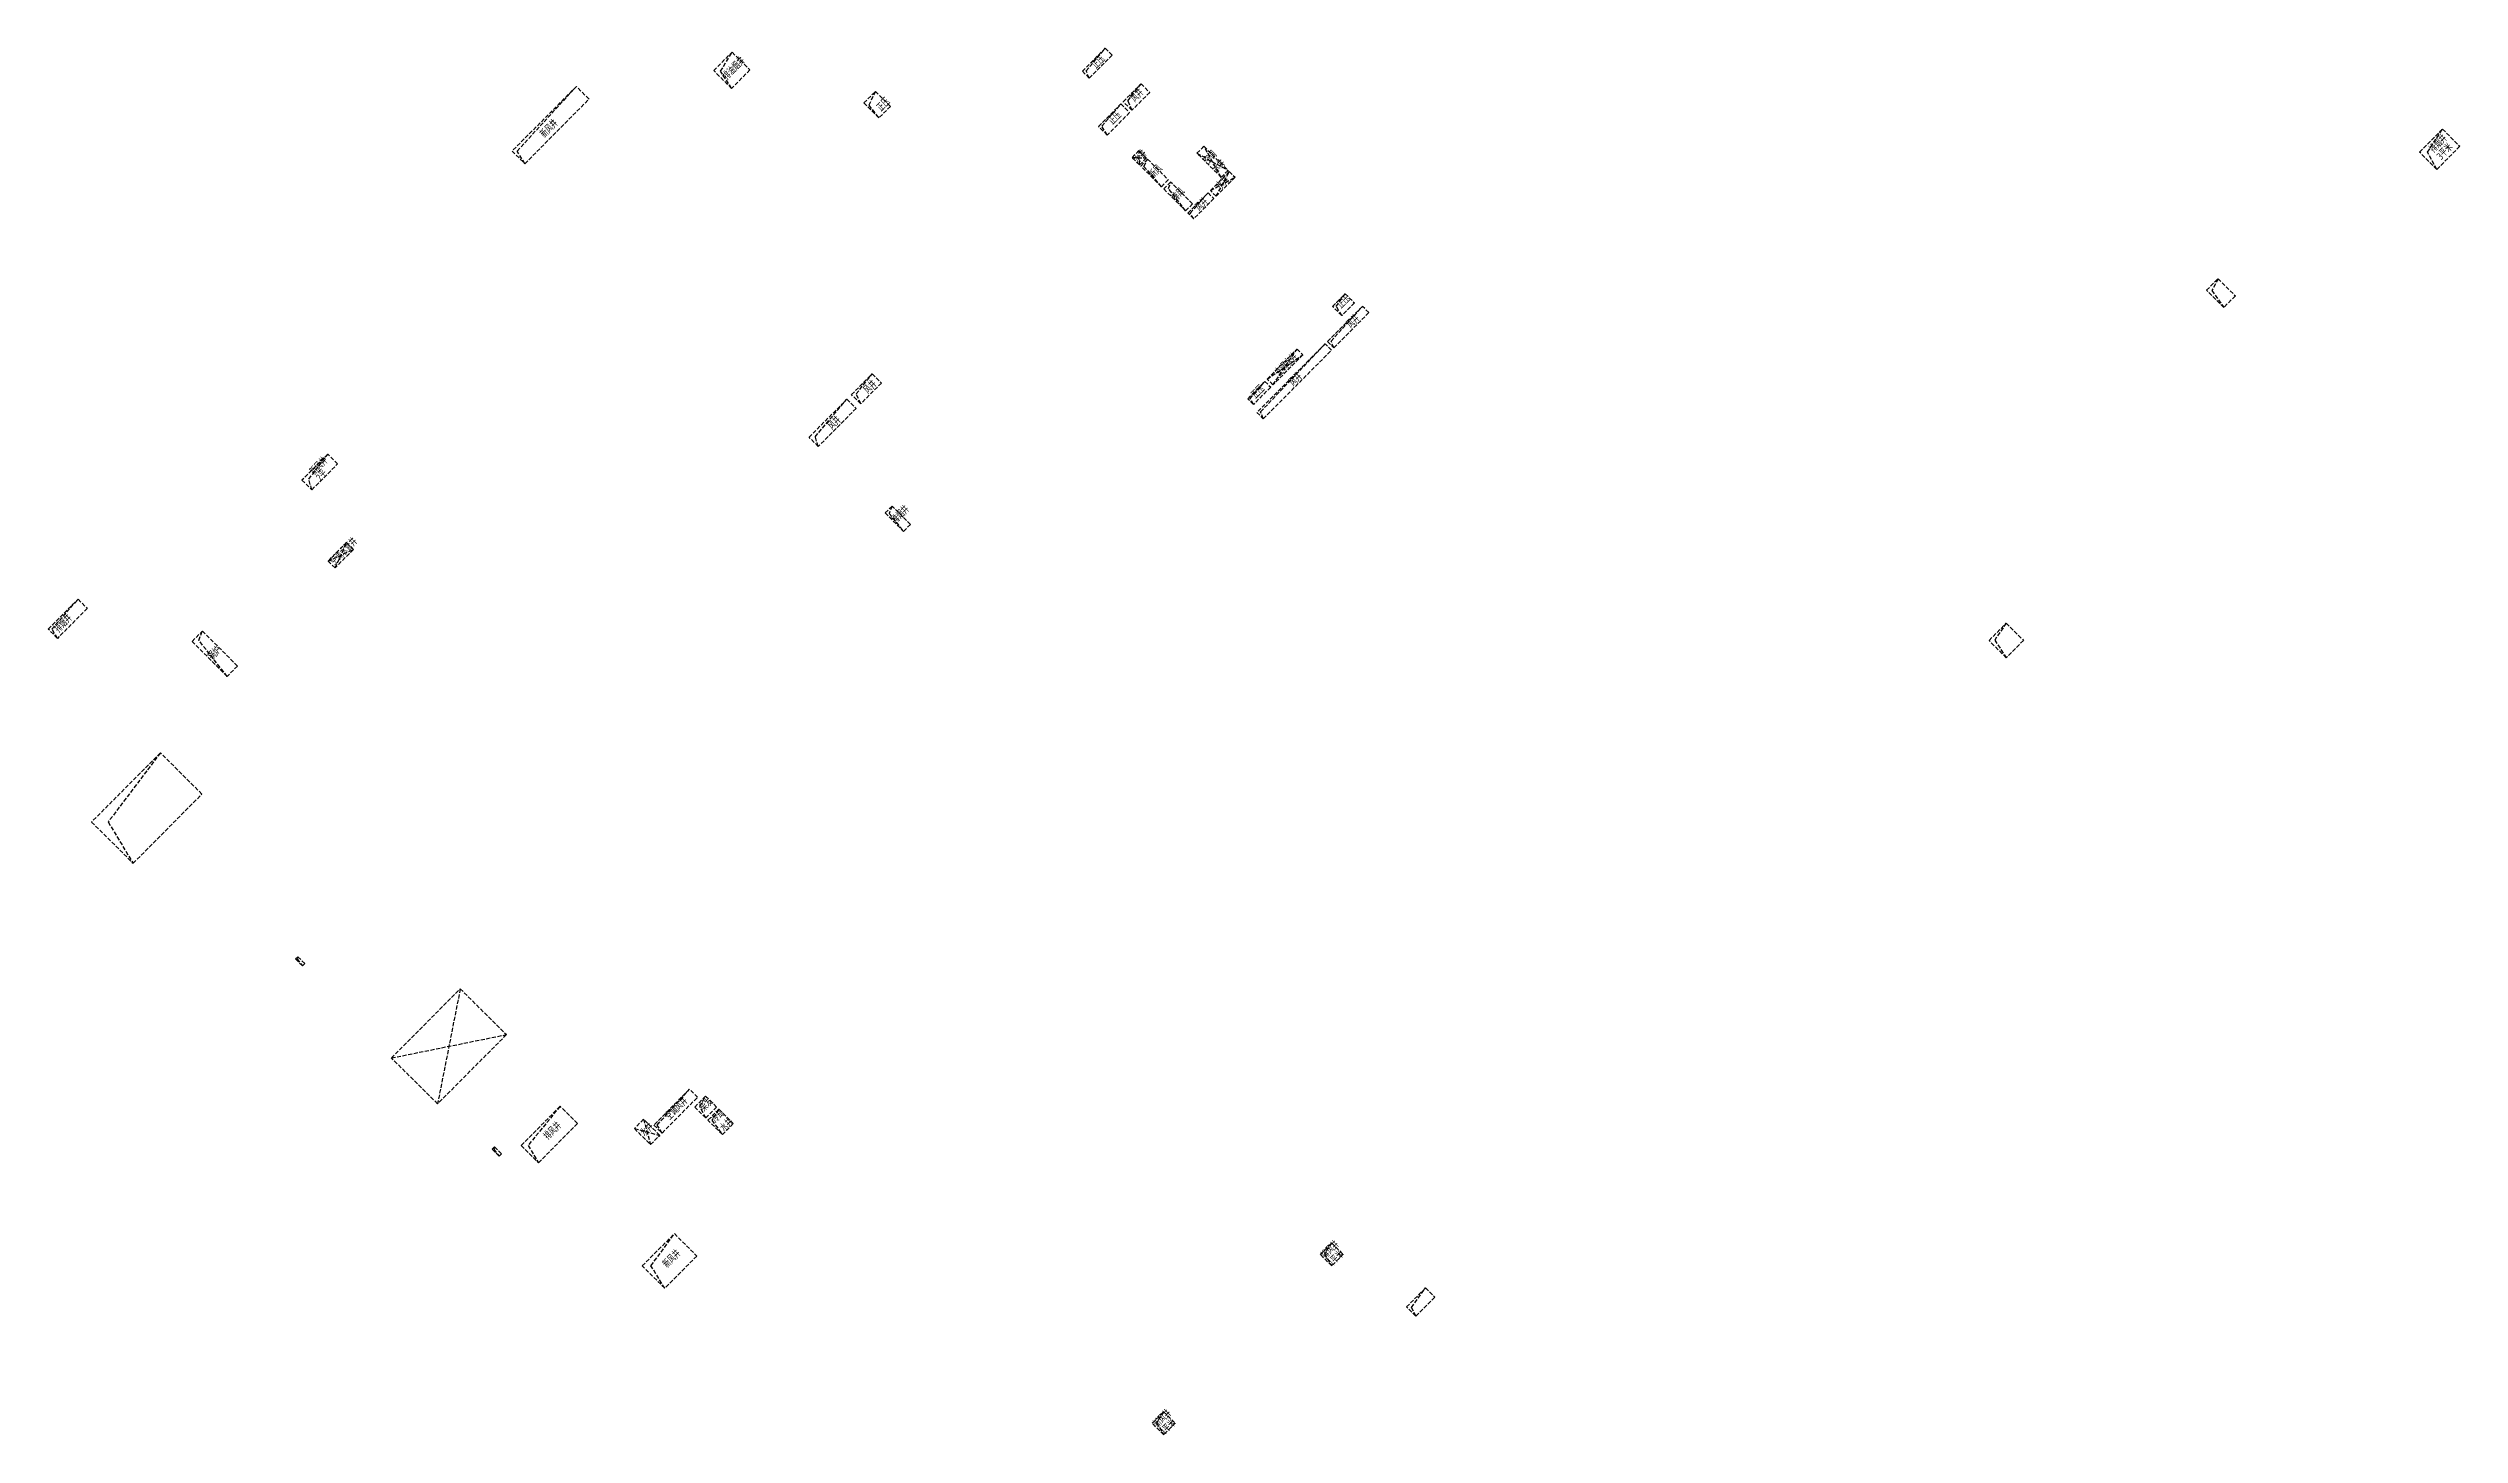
# Model space of a CAD drawing. Extents: x 517459441 to 518929524, y 3499213615 to 3499981328.
# Drawn here: x 518781254 to 518929524, y 3499815300 to 3499900533 of the extents above; entities that cross this region are included whole.
import ezdxf

# ---------------------------------------------------------------- set-up
doc = ezdxf.new("R2010")
doc.units = 0
doc.header["$LTSCALE"] = 1000
doc.header["$MEASUREMENT"] = 0
doc.linetypes.add('DASH', pattern=[0.35, 0.25, -0.1])
doc.linetypes.add('HIDDEN', pattern=[0.375, 0.25, -0.125])
doc.layers.add('AD-NOTE-HOLE', color=51, linetype='CONTINUOUS')
doc.layers.add('AE-ABOV', color=154, linetype='HIDDEN')
doc.styles.add('TH-STYLE3', font='tssdeng.shx', dxfattribs={"width": 0.7, "bigfont": 'tssdchn.shx'})

msp = doc.modelspace()

# ---------------------------------------------------------------- linework, layer by layer
at = {"layer": 'AE-ABOV', "linetype": 'DASH'}
for points in [[(518844835, 3499899115), (518846245, 3499900533), (518846670, 3499900110), (518845260, 3499898691)], [(518823300, 3499900293), (518824399, 3499899200), (518823271, 3499898065), (518822172, 3499899158)], [(518810555, 3499893434), (518814504, 3499897405), (518813724, 3499898181), (518809775, 3499894210)], [(518831405, 3499897168), (518832110, 3499897878), (518833032, 3499896961), (518832327, 3499896252)], [(518847350, 3499897248), (518848443, 3499898347), (518848975, 3499897818), (518847882, 3499896719)], [(518845834, 3499895723), (518847209, 3499897106), (518847741, 3499896577), (518846366, 3499895194)], [(518851884, 3499894078), (518852307, 3499894503), (518853796, 3499893023), (518853373, 3499892597)], [(518927050, 3499894143), (518928460, 3499895561), (518929524, 3499894503), (518928113, 3499893085)], [(518847890, 3499893820), (518848313, 3499894245), (518848774, 3499893787), (518848351, 3499893361)], [(518848422, 3499893291), (518848845, 3499893716), (518850121, 3499892447), (518849698, 3499892021)], [(518851187, 3499890541), (518851610, 3499890966), (518850263, 3499892306), (518849840, 3499891880)], [(518851329, 3499890400), (518852563, 3499891640), (518852917, 3499891288), (518851683, 3499890047)], [(518852704, 3499891782), (518853867, 3499892952), (518854222, 3499892600), (518853058, 3499891430)], [(518915725, 3499885308), (518915020, 3499884599), (518913956, 3499885657), (518914661, 3499886366)], [(518860296, 3499882116), (518862447, 3499884278), (518862057, 3499884666), (518859906, 3499882503)], [(518860219, 3499884661), (518860994, 3499885441), (518861562, 3499884877), (518860786, 3499884097)], [(518855960, 3499877755), (518860155, 3499881974), (518859765, 3499882362), (518855570, 3499878143)], [(518856200, 3499880195), (518858034, 3499882039), (518858388, 3499881686), (518856555, 3499879843)], [(518830641, 3499879241), (518831910, 3499880517), (518832477, 3499879953), (518831208, 3499878677)], [(518855002, 3499878990), (518856059, 3499880053), (518856414, 3499879701), (518855356, 3499878637)], [(518828032, 3499876618), (518830359, 3499878958), (518830926, 3499878393), (518828599, 3499876054)], [(518798442, 3499875582), (518796856, 3499873987), (518797458, 3499873387), (518799045, 3499874982)], [(518833135, 3499872389), (518832712, 3499871964), (518833846, 3499870835), (518834269, 3499871261)], [(518798460, 3499869006), (518799588, 3499870140), (518800014, 3499869717), (518798886, 3499868583)], [(518781254, 3499864822), (518783087, 3499866665), (518783654, 3499866101), (518781821, 3499864258)], [(518900580, 3499864124), (518901638, 3499865188), (518902702, 3499864130), (518901644, 3499863067)], [(518790094, 3499864069), (518790729, 3499864707), (518792892, 3499862556), (518792257, 3499861918)], [(518796464, 3499844547), (518796605, 3499844689), (518797030, 3499844266), (518796889, 3499844124)], [(518806586, 3499842717), (518809423, 3499839896), (518805192, 3499835642), (518802355, 3499838462)], [(518811396, 3499832024), (518813793, 3499834435), (518812730, 3499835493), (518810332, 3499833082)], [(518820682, 3499836540), (518818496, 3499834342), (518818992, 3499833848), (518821178, 3499836046)], [(518821003, 3499835445), (518821673, 3499836118), (518822347, 3499835448), (518821677, 3499834775)], [(518821818, 3499834634), (518822488, 3499835307), (518823375, 3499834426), (518822705, 3499833752)], [(518818287, 3499833139), (518818851, 3499833706), (518817858, 3499834694), (518817294, 3499834126)], [(518808553, 3499832850), (518808694, 3499832992), (518809119, 3499832569), (518808978, 3499832427)], [(518817777, 3499825678), (518819752, 3499827663), (518821134, 3499826288), (518819160, 3499824303)], [(518859455, 3499826388), (518860160, 3499827097), (518860869, 3499826392), (518860164, 3499825683)], [(518864772, 3499823155), (518865935, 3499824325), (518866502, 3499823761), (518865339, 3499822591)], [(518849129, 3499816006), (518849834, 3499816715), (518850543, 3499816010), (518849838, 3499815300)]]:
    msp.add_lwpolyline(points, close=True, dxfattribs=at)
for points in [[(518845260, 3499898691), (518845066, 3499899139), (518846245, 3499900533)], [(518823271, 3499898065), (518822596, 3499899114), (518823300, 3499900293)], [(518810555, 3499893434), (518810087, 3499894211), (518813724, 3499898181)], [(518832110, 3499897878), (518831700, 3499897032), (518832327, 3499896252)], [(518847882, 3499896719), (518847640, 3499897297), (518848443, 3499898347)], [(518846366, 3499895194), (518846036, 3499895745), (518847209, 3499897106)], [(518853373, 3499892597), (518852307, 3499894503)], [(518928113, 3499893085), (518927540, 3499894147), (518928460, 3499895561)], [(518847890, 3499893820), (518848774, 3499893787)], [(518848351, 3499893361), (518848313, 3499894245)], [(518849698, 3499892021), (518848623, 3499893273), (518848845, 3499893716)], [(518851884, 3499894078), (518853796, 3499893023)], [(518851187, 3499890541), (518850132, 3499891906), (518850263, 3499892306)], [(518851683, 3499890047), (518851470, 3499890400), (518852563, 3499891640)], [(518852704, 3499891782), (518854222, 3499892600)], [(518853058, 3499891430), (518853867, 3499892952)], [(518914661, 3499886366), (518914289, 3499885640), (518915020, 3499884599)], [(518860296, 3499882116), (518860130, 3499882534), (518862057, 3499884666)], [(518860786, 3499884097), (518860445, 3499884662), (518860994, 3499885441)], [(518855960, 3499877755), (518855796, 3499878187), (518859765, 3499882362)], [(518856200, 3499880195), (518858388, 3499881686)], [(518856555, 3499879843), (518858034, 3499882039)], [(518831208, 3499878677), (518830930, 3499879283), (518831910, 3499880517)], [(518855356, 3499878637), (518855143, 3499878990), (518856059, 3499880053)], [(518828599, 3499876054), (518828417, 3499876650), (518830359, 3499878958)], [(518797458, 3499873387), (518797278, 3499874043), (518798442, 3499875582)], [(518833135, 3499872389), (518832954, 3499871938), (518833846, 3499870835)], [(518798460, 3499869006), (518800014, 3499869717)], [(518798886, 3499868583), (518799588, 3499870140)], [(518781821, 3499864258), (518781480, 3499864823), (518783087, 3499866665)], [(518901638, 3499865188), (518900928, 3499864149), (518901644, 3499863067)], [(518792257, 3499861918), (518790519, 3499864129), (518790729, 3499864707)], [(518783920, 3499852967), (518786473, 3499850429), (518790703, 3499854683), (518788151, 3499857222), (518783920, 3499852967)], [(518788151, 3499857222), (518784938, 3499852970), (518786473, 3499850429)], [(518796605, 3499844689), (518796553, 3499844551), (518796889, 3499844124)], [(518806586, 3499842717), (518805192, 3499835642)], [(518802355, 3499838462), (518809423, 3499839896)], [(518812730, 3499835493), (518810756, 3499833083), (518811396, 3499832024)], [(518818992, 3499833848), (518818694, 3499834342), (518820682, 3499836540)], [(518821677, 3499834775), (518821308, 3499835488), (518821673, 3499836118)], [(518822488, 3499835307), (518822061, 3499834639), (518822705, 3499833752)], [(518817294, 3499834126), (518818851, 3499833706)], [(518817858, 3499834694), (518818287, 3499833139)], [(518808694, 3499832992), (518808642, 3499832854), (518808978, 3499832427)], [(518819160, 3499824303), (518818313, 3499825682), (518819752, 3499827663)], [(518860160, 3499827097), (518859718, 3499826436), (518860164, 3499825683)], [(518865339, 3499822591), (518865077, 3499823128), (518865935, 3499824325)], [(518849834, 3499816715), (518849392, 3499816053), (518849838, 3499815300)]]:
    msp.add_lwpolyline(points, dxfattribs=at)

# ---------------------------------------------------------------- texts
at = {"layer": 'AD-NOTE-HOLE', "style": 'TH-STYLE3', "width": 0.7}
for s, p in [('排油烟井', (518823007, 3499898547)), ('正压', (518845697, 3499899234, -92)), ('风井', (518848081, 3499897180)), ('正压', (518832481, 3499896608, -92)), ('正压', (518846714, 3499895790)), ('新风井', (518811787, 3499894991)), ('排烟井', (518927938, 3499894070)), ('3平米', (518928376, 3499893634)), ('水井', (518848275, 3499893435)), ('新风', (518849222, 3499892495)), ('排风', (518850607, 3499891079)), ('水井', (518853350, 3499891787)), ('风井', (518852053, 3499890477)), ('正压', (518860772, 3499884498)), ('风井', (518861365, 3499883281, -92)), ('空调水井', (518856977, 3499880344)), ('风井', (518831667, 3499879256, -92)), ('正压', (518855512, 3499878959)), ('风井', (518857825, 3499879721, -92)), ('风井', (518829471, 3499877047, -92)), ('新风井', (518797625, 3499874250)), ('2平', (518797990, 3499873887)), ('排烟井', (518833390, 3499871270, -92)), ('空调水管井', (518798869, 3499868714)), ('排烟井', (518781912, 3499864577)), ('锅炉', (518791366, 3499862886)), ('空调风井', (518819468, 3499834601, -92)), ('柴发', (518821594, 3499835133)), ('排风井', (518812000, 3499833380)), ('水井', (518817953, 3499833601, -92)), ('新风井', (518819325, 3499825519)), ('排风井', (518859816, 3499826080)), ('1平米', (518860255, 3499825645)), ('新风井', (518849491, 3499815697)), ('1平米', (518849929, 3499815262))]:
    msp.add_text(s, height=450, rotation=45.1573, dxfattribs=at).set_placement(p)
at = {"layer": 'AD-NOTE-HOLE', "char_height": 450, "attachment_point": 1, "rotation": 45.15729, "style": 'TH-STYLE3'}
for s, insert in [('空调\\P水井', (518852261, 3499893679)), ('冷却\\P水井', (518821995, 3499834743))]:
    msp.add_mtext_dynamic_manual_height_columns(s, width=4304.41, gutter_width=32731, heights=[0], dxfattribs=dict(at, insert=insert))

doc.saveas('drawing.dxf')
